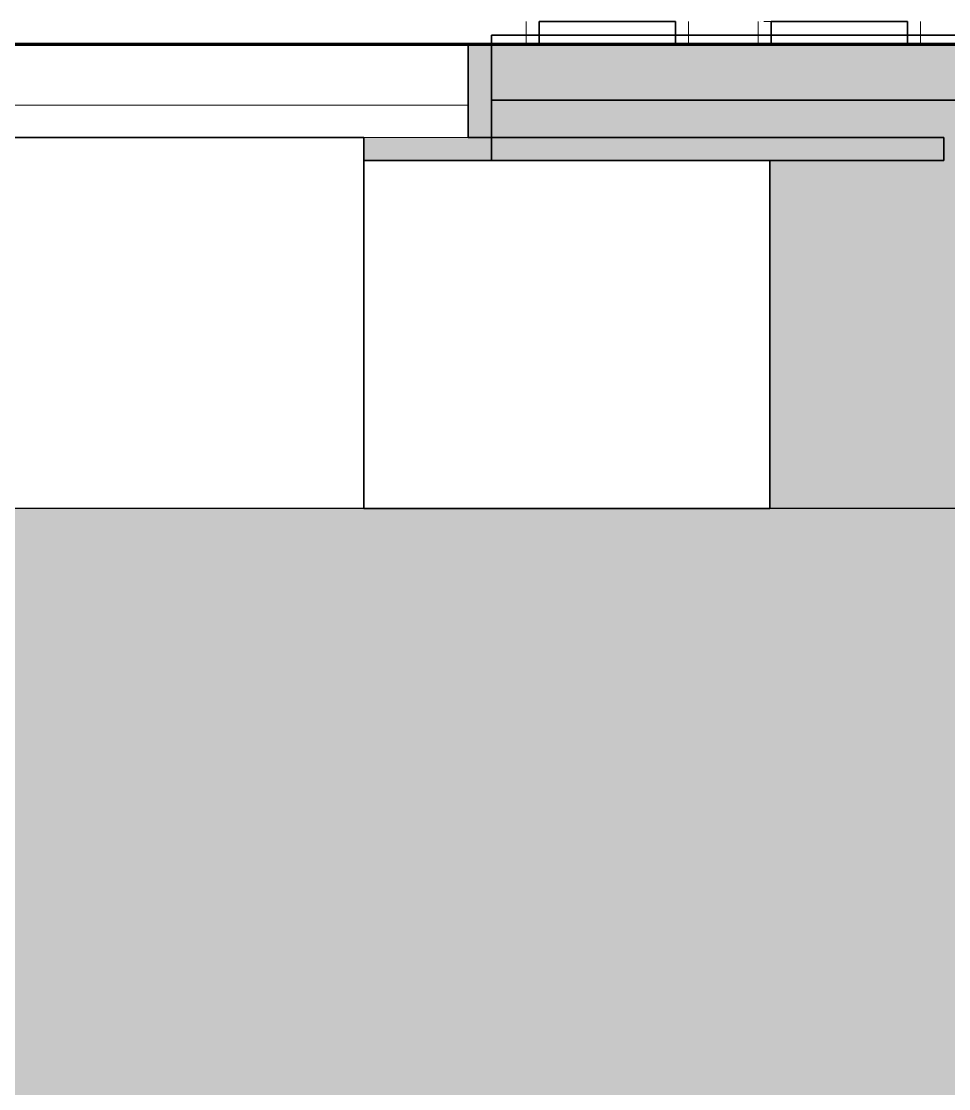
# Model space of a CAD drawing. Header units: millimetres. Extents: x -153298 to 620751, y -313239 to 250031.
# Drawn here: x 132822.8 to 133022.6, y -295221.8 to -294991.8 of the extents above; entities that cross this region are included whole.
import ezdxf

# ---------------------------------------------------------------- set-up
doc = ezdxf.new("R2010")
doc.units = ezdxf.units.MM
doc.linetypes.add('Centre', pattern=[31.75, 6.35, -4.7625, 15.875, -4.7625])
for name, color, linetype, lineweight in [('A-DETL-GENF', 7, 'Continuous', 35), ('A-DETL-THIN', 7, 'Continuous', 25), ('A-FLOR-FNSH', 7, 'Continuous', 70), ('A-FLOR-LEVL', 7, 'Continuous', 35), ('A-FLOR-PATT', 7, 'Continuous', 70), ('A-GENM', 7, 'Continuous', 9), ('E-LITE-EQPM', 7, 'Continuous', 35), ('P-SANR-FIXT', 7, 'Continuous', 35), ('P-SANR-FIXT-HDLN', 7, 'Continuous', 9), ('WALL-E', 7, 'Continuous', 35)]:
    doc.layers.add(name, color=color, linetype=linetype, lineweight=lineweight)
pattern_1 = [(50, (108217.3, -305821.75), (728.737, -63.756), [76.2, -838.2]), (355, (108217.3, -305821.75), (-140.972, 764.228), [60.96, -670.56]), (100.451, (108278, -305827.1), (587.77, 700.467), [64.76, -712.36]), (46.184, (108217.3, -305618.55), (1084.316, -168.17), [114.3, -1257.3]), (96.636, (108307.7, -305632.6), (949.61, 989.71), [97.14, -1068.54]), (351.184, (108217.3, -305618.6), (949.62, 989.7), [91.44, -1005.84]), (21, (108318.9, -305669.35), (606.458, -409.06), [76.2, -838.2]), (326, (108318.9, -305669.35), (247.208, 736.753), [60.96, -670.56]), (71.451, (108369.44, -305703.44), (853.668, 327.685), [64.76, -712.36]), (37.5, (108217.3, -305821.75), (12.3547, 338.22), [33.528, -628.904, 33.528, -647.192, -673.1]), (37.5, (108217.3, -305821.75), (12.3547, 338.22), [-1343.152, 33.528, -639.572]), (7.5, (108217.3, -305821.75), (267.279, 400.722), [33.528, -354.584, 33.528, -613.664, -256.54]), (7.5, (108217.3, -305821.75), (267.279, 400.722), [-1035.304, 33.528, -223.012]), (327.5, (107990.73, -305821.75), (542.3633, -22.9153), [33.528, -220.472, 33.528, -758.952, -1051.56]), (327.5, (107990.73, -305821.75), (542.3633, -22.9153), [-1046.48, 33.528, -1018.032]), (317.5, (107889.13, -305821.75), (592.517, 101.707), [33.528, -296.672, 33.528, -492.76, -746.76]), (317.5, (107889.13, -305821.75), (592.517, 101.707), [-856.488, 33.528, -713.232])]

# ---------------------------------------------------------------- blocks, each defined once
blk = doc.blocks.new('DPA_GM_Tactile Tile Line Base - Decision Tactile-16168317-2120-01 ENTRANCE 1 SECTION A')
at = {"layer": 'A-GENM', "color": 7}
for p, q in [((-850318.69, 101455), (-850318.69, 101452)), ((-850318.69, 101455), (-850318.69, 101452)), ((-850318.69, 101455), (-850318.69, 101452)), ((-850318.69, 101455), (-850318.69, 101452)), ((-850318.69, 101455), (-850318.69, 101452)), ((-850318.69, 101455), (-850318.69, 101452)), ((-850318.69, 101455), (-850318.69, 101452)), ((-850318.69, 101455), (-850318.69, 101452)), ((-850318.69, 101455), (-850318.69, 101452)), ((-850318.69, 101455), (-850318.69, 101452)), ((-850318.69, 101455), (-850318.69, 101452)), ((-850318.69, 101455), (-850318.69, 101452)), ((-850318.69, 101455), (-850318.69, 101452)), ((-850318.69, 101455), (-850318.69, 101452)), ((-850318.69, 101455), (-850318.69, 101452)), ((-850318.69, 101455), (-850318.69, 101452)), ((-850318.69, 101455), (-850318.69, 101452)), ((-850318.69, 101455), (-850318.69, 101452)), ((-850318.69, 101455), (-850318.69, 101452)), ((-850318.69, 101455), (-850318.69, 101452)), ((-850318.69, 101455), (-850318.69, 101452)), ((-850318.69, 101455), (-850318.69, 101452)), ((-850318.69, 101455), (-850318.69, 101452)), ((-850318.69, 101455), (-850318.69, 101450)), ((-850301.19, 101455), (-850315.89, 101455)), ((-850301.19, 101455), (-850301.19, 101455)), ((-850301.19, 101455), (-850296.66, 101455)), ((-850296.66, 101455), (-850301.19, 101455)), ((-850301.19, 101455), (-850301.19, 101455)), ((-850301.19, 101455), (-850296.66, 101455)), ((-850296.66, 101455), (-850301.19, 101455)), ((-850301.19, 101455), (-850301.19, 101455)), ((-850301.19, 101455), (-850296.66, 101455)), ((-850296.66, 101455), (-850301.19, 101455)), ((-850301.19, 101455), (-850296.66, 101455)), ((-850296.66, 101455), (-850301.19, 101455)), ((-850301.19, 101455), (-850301.19, 101455)), ((-850301.19, 101455), (-850296.66, 101455)), ((-850296.66, 101455), (-850301.19, 101455)), ((-850301.19, 101455), (-850301.19, 101455)), ((-850301.19, 101455), (-850296.66, 101455)), ((-850296.66, 101455), (-850301.19, 101455)), ((-850301.19, 101455), (-850301.19, 101455)), ((-850301.19, 101455), (-850301.19, 101455)), ((-850301.19, 101455), (-850296.66, 101455)), ((-850296.66, 101455), (-850301.19, 101455)), ((-850301.19, 101455), (-850301.19, 101455)), ((-850301.19, 101455), (-850296.66, 101455)), ((-850296.66, 101455), (-850301.19, 101455)), ((-850301.19, 101455), (-850301.19, 101455)), ((-850301.19, 101455), (-850296.66, 101455)), ((-850296.66, 101455), (-850301.19, 101455)), ((-850301.19, 101455), (-850296.66, 101455)), ((-850296.66, 101455), (-850301.19, 101455)), ((-850301.19, 101455), (-850301.19, 101455)), ((-850301.19, 101455), (-850296.66, 101455)), ((-850296.66, 101455), (-850301.19, 101455)), ((-850301.19, 101455), (-850301.19, 101455)), ((-850301.19, 101455), (-850296.66, 101455)), ((-850296.66, 101455), (-850301.19, 101455)), ((-850301.19, 101455), (-850301.19, 101455)), ((-850301.19, 101455), (-850301.19, 101455)), ((-850301.19, 101455), (-850296.66, 101455)), ((-850296.66, 101455), (-850301.19, 101455)), ((-850301.19, 101455), (-850301.19, 101455)), ((-850301.19, 101455), (-850296.66, 101455)), ((-850296.66, 101455), (-850301.19, 101455)), ((-850301.19, 101455), (-850301.19, 101455)), ((-850301.19, 101455), (-850296.66, 101455)), ((-850296.66, 101455), (-850301.19, 101455)), ((-850301.19, 101455), (-850296.66, 101455)), ((-850296.66, 101455), (-850301.19, 101455)), ((-850301.19, 101455), (-850301.19, 101455)), ((-850301.19, 101455), (-850296.66, 101455)), ((-850296.66, 101455), (-850301.19, 101455)), ((-850301.19, 101455), (-850301.19, 101455)), ((-850301.19, 101455), (-850296.66, 101455)), ((-850296.66, 101455), (-850301.19, 101455)), ((-850301.19, 101455), (-850301.19, 101455)), ((-850301.19, 101455), (-850301.19, 101455)), ((-850301.19, 101455), (-850296.66, 101455)), ((-850296.66, 101455), (-850301.19, 101455)), ((-850301.19, 101455), (-850301.19, 101455)), ((-850301.19, 101455), (-850296.66, 101455)), ((-850296.66, 101455), (-850301.19, 101455)), ((-850301.19, 101455), (-850301.19, 101455)), ((-850301.19, 101455), (-850296.66, 101455)), ((-850296.66, 101455), (-850301.19, 101455)), ((-850301.19, 101455), (-850296.66, 101455)), ((-850296.66, 101455), (-850301.19, 101455)), ((-850301.19, 101455), (-850301.19, 101455)), ((-850301.19, 101455), (-850296.66, 101455)), ((-850296.66, 101455), (-850301.19, 101455)), ((-850301.19, 101455), (-850301.19, 101455)), ((-850297.06, 101455), (-850301.19, 101455)), ((-850296.36, 101455), (-850296.36, 101455)), ((-850296.36, 101455), (-850296.36, 101455)), ((-850296.36, 101455), (-850296.36, 101455)), ((-850296.36, 101455), (-850296.36, 101455)), ((-850296.36, 101455), (-850296.36, 101455)), ((-850296.36, 101455), (-850296.36, 101455)), ((-850296.36, 101455), (-850296.36, 101455)), ((-850296.36, 101455), (-850296.36, 101455)), ((-850296.36, 101455), (-850296.36, 101455)), ((-850296.36, 101455), (-850296.36, 101455)), ((-850296.36, 101455), (-850296.36, 101455)), ((-850296.36, 101455), (-850296.36, 101455)), ((-850296.36, 101455), (-850296.36, 101455)), ((-850296.36, 101455), (-850296.36, 101455)), ((-850296.36, 101455), (-850296.36, 101455)), ((-850296.36, 101455), (-850296.36, 101455)), ((-850296.36, 101455), (-850296.36, 101455)), ((-850296.36, 101455), (-850296.36, 101455)), ((-850296.36, 101455), (-850296.36, 101455)), ((-850296.36, 101455), (-850296.36, 101455)), ((-850296.36, 101455), (-850296.36, 101455)), ((-850296.36, 101455), (-850296.36, 101455)), ((-850296.36, 101455), (-850296.36, 101455)), ((-850286.49, 101455), (-850296.35, 101455)), ((-850283.69, 101452), (-850283.69, 101455)), ((-850283.69, 101452), (-850283.69, 101455)), ((-850283.69, 101452), (-850283.69, 101455)), ((-850283.69, 101452), (-850283.69, 101455)), ((-850283.69, 101452), (-850283.69, 101455)), ((-850283.69, 101452), (-850283.69, 101455)), ((-850283.69, 101452), (-850283.69, 101455)), ((-850283.69, 101452), (-850283.69, 101455)), ((-850283.69, 101452), (-850283.69, 101455)), ((-850283.69, 101452), (-850283.69, 101455)), ((-850283.69, 101452), (-850283.69, 101455)), ((-850283.69, 101452), (-850283.69, 101455)), ((-850283.69, 101452), (-850283.69, 101455)), ((-850283.69, 101452), (-850283.69, 101455)), ((-850283.69, 101452), (-850283.69, 101455)), ((-850283.69, 101452), (-850283.69, 101455)), ((-850283.69, 101452), (-850283.69, 101455)), ((-850283.69, 101452), (-850283.69, 101455)), ((-850283.69, 101452), (-850283.69, 101455)), ((-850283.69, 101452), (-850283.69, 101455)), ((-850283.69, 101452), (-850283.69, 101455)), ((-850283.69, 101452), (-850283.69, 101455)), ((-850283.69, 101452), (-850283.69, 101455)), ((-850283.69, 101450), (-850283.69, 101455)), ((-850268.69, 101455), (-850268.69, 101452)), ((-850268.69, 101455), (-850268.69, 101452)), ((-850268.69, 101455), (-850268.69, 101452)), ((-850268.69, 101455), (-850268.69, 101452)), ((-850268.69, 101455), (-850268.69, 101452)), ((-850268.69, 101455), (-850268.69, 101452)), ((-850268.69, 101455), (-850268.69, 101452)), ((-850268.69, 101455), (-850268.69, 101452)), ((-850268.69, 101455), (-850268.69, 101452)), ((-850268.69, 101455), (-850268.69, 101452)), ((-850268.69, 101455), (-850268.69, 101452)), ((-850268.69, 101455), (-850268.69, 101452)), ((-850268.69, 101455), (-850268.69, 101452)), ((-850268.69, 101455), (-850268.69, 101452)), ((-850268.69, 101455), (-850268.69, 101452)), ((-850268.69, 101455), (-850268.69, 101452)), ((-850268.69, 101455), (-850268.69, 101452)), ((-850268.69, 101455), (-850268.69, 101452)), ((-850268.69, 101455), (-850268.69, 101452)), ((-850268.69, 101455), (-850268.69, 101452)), ((-850268.69, 101455), (-850268.69, 101452)), ((-850268.69, 101455), (-850268.69, 101452)), ((-850268.69, 101455), (-850268.69, 101452)), ((-850268.69, 101455), (-850268.69, 101450)), ((-850268.09, 101455), (-850268.09, 101455)), ((-850268.09, 101455), (-850268.09, 101455)), ((-850268.09, 101455), (-850268.09, 101455)), ((-850268.09, 101455), (-850268.09, 101455)), ((-850268.09, 101455), (-850268.09, 101455)), ((-850268.09, 101455), (-850268.09, 101455)), ((-850268.09, 101455), (-850268.09, 101455)), ((-850268.09, 101455), (-850268.09, 101455)), ((-850268.09, 101455), (-850268.09, 101455)), ((-850268.09, 101455), (-850268.09, 101455)), ((-850268.09, 101455), (-850268.09, 101455)), ((-850268.09, 101455), (-850268.09, 101455)), ((-850268.09, 101455), (-850268.09, 101455)), ((-850268.09, 101455), (-850268.09, 101455)), ((-850268.09, 101455), (-850268.09, 101455)), ((-850268.09, 101455), (-850268.09, 101455)), ((-850268.09, 101455), (-850268.09, 101455)), ((-850268.09, 101455), (-850268.09, 101455)), ((-850268.09, 101455), (-850268.09, 101455)), ((-850268.09, 101455), (-850268.09, 101455)), ((-850268.09, 101455), (-850268.09, 101455)), ((-850268.09, 101455), (-850268.09, 101455)), ((-850268.09, 101455), (-850268.09, 101455)), ((-850267.44, 101455), (-850265.89, 101455)), ((-850259.78, 101455), (-850267.14, 101455)), ((-850259.94, 101455), (-850266.34, 101455)), ((-850266.34, 101455), (-850259.94, 101455)), ((-850259.94, 101455), (-850266.34, 101455)), ((-850266.34, 101455), (-850259.94, 101455)), ((-850259.94, 101455), (-850266.34, 101455)), ((-850266.34, 101455), (-850259.94, 101455)), ((-850259.94, 101455), (-850266.34, 101455)), ((-850266.34, 101455), (-850259.94, 101455)), ((-850259.94, 101455), (-850266.34, 101455)), ((-850266.34, 101455), (-850259.94, 101455)), ((-850259.94, 101455), (-850266.34, 101455)), ((-850266.34, 101455), (-850259.94, 101455)), ((-850259.94, 101455), (-850266.34, 101455)), ((-850266.34, 101455), (-850259.94, 101455)), ((-850259.94, 101455), (-850266.34, 101455)), ((-850266.34, 101455), (-850259.94, 101455)), ((-850259.94, 101455), (-850266.34, 101455)), ((-850266.34, 101455), (-850259.94, 101455)), ((-850259.94, 101455), (-850266.34, 101455)), ((-850266.34, 101455), (-850259.94, 101455)), ((-850259.94, 101455), (-850266.34, 101455)), ((-850266.34, 101455), (-850259.94, 101455)), ((-850259.94, 101455), (-850266.34, 101455)), ((-850266.34, 101455), (-850259.94, 101455)), ((-850259.94, 101455), (-850266.34, 101455)), ((-850266.34, 101455), (-850259.94, 101455)), ((-850259.94, 101455), (-850266.34, 101455)), ((-850266.34, 101455), (-850259.94, 101455)), ((-850259.94, 101455), (-850266.34, 101455)), ((-850266.34, 101455), (-850259.94, 101455)), ((-850259.94, 101455), (-850266.34, 101455)), ((-850266.34, 101455), (-850259.94, 101455)), ((-850259.94, 101455), (-850266.34, 101455)), ((-850266.34, 101455), (-850259.94, 101455)), ((-850259.94, 101455), (-850266.34, 101455)), ((-850266.34, 101455), (-850259.94, 101455)), ((-850259.94, 101455), (-850266.34, 101455)), ((-850266.34, 101455), (-850259.94, 101455)), ((-850259.94, 101455), (-850266.34, 101455)), ((-850266.34, 101455), (-850259.94, 101455)), ((-850259.94, 101455), (-850266.34, 101455)), ((-850266.34, 101455), (-850259.94, 101455)), ((-850259.94, 101455), (-850266.34, 101455)), ((-850266.34, 101455), (-850259.94, 101455)), ((-850259.94, 101455), (-850266.34, 101455)), ((-850266.34, 101455), (-850259.94, 101455)), ((-850251.19, 101455), (-850259.76, 101455)), ((-850259.76, 101455), (-850251.19, 101455)), ((-850251.19, 101455), (-850259.76, 101455)), ((-850259.76, 101455), (-850251.19, 101455)), ((-850251.19, 101455), (-850259.76, 101455)), ((-850259.76, 101455), (-850251.19, 101455)), ((-850251.19, 101455), (-850259.76, 101455)), ((-850259.76, 101455), (-850251.19, 101455)), ((-850251.19, 101455), (-850259.76, 101455)), ((-850259.76, 101455), (-850251.19, 101455)), ((-850251.19, 101455), (-850259.76, 101455)), ((-850259.76, 101455), (-850251.19, 101455)), ((-850251.19, 101455), (-850259.76, 101455)), ((-850259.76, 101455), (-850251.19, 101455)), ((-850251.19, 101455), (-850259.76, 101455)), ((-850259.76, 101455), (-850251.19, 101455)), ((-850251.19, 101455), (-850259.76, 101455)), ((-850259.76, 101455), (-850251.19, 101455)), ((-850251.19, 101455), (-850259.76, 101455)), ((-850259.76, 101455), (-850251.19, 101455)), ((-850251.19, 101455), (-850259.76, 101455)), ((-850259.76, 101455), (-850251.19, 101455)), ((-850251.19, 101455), (-850259.76, 101455)), ((-850259.76, 101455), (-850251.19, 101455)), ((-850251.19, 101455), (-850259.76, 101455)), ((-850259.76, 101455), (-850251.19, 101455)), ((-850251.19, 101455), (-850259.76, 101455)), ((-850259.76, 101455), (-850251.19, 101455)), ((-850251.19, 101455), (-850259.76, 101455)), ((-850259.76, 101455), (-850251.19, 101455)), ((-850251.19, 101455), (-850259.76, 101455)), ((-850259.76, 101455), (-850251.19, 101455)), ((-850251.19, 101455), (-850259.76, 101455)), ((-850259.76, 101455), (-850251.19, 101455)), ((-850251.19, 101455), (-850259.76, 101455)), ((-850259.76, 101455), (-850251.19, 101455)), ((-850251.19, 101455), (-850259.76, 101455)), ((-850259.76, 101455), (-850251.19, 101455)), ((-850251.19, 101455), (-850259.76, 101455)), ((-850259.76, 101455), (-850251.19, 101455)), ((-850251.19, 101455), (-850259.76, 101455)), ((-850259.76, 101455), (-850251.19, 101455)), ((-850251.19, 101455), (-850259.76, 101455)), ((-850259.76, 101455), (-850251.19, 101455)), ((-850251.19, 101455), (-850259.76, 101455)), ((-850259.76, 101455), (-850251.19, 101455)), ((-850251.19, 101455), (-850259.22, 101455)), ((-850251.19, 101455), (-850238.81, 101455)), ((-850238.81, 101455), (-850251.19, 101455)), ((-850251.19, 101455), (-850238.81, 101455)), ((-850238.81, 101455), (-850251.19, 101455)), ((-850251.19, 101455), (-850238.81, 101455)), ((-850238.81, 101455), (-850251.19, 101455)), ((-850251.19, 101455), (-850238.81, 101455)), ((-850238.81, 101455), (-850251.19, 101455)), ((-850251.19, 101455), (-850238.81, 101455)), ((-850238.81, 101455), (-850251.19, 101455)), ((-850251.19, 101455), (-850238.81, 101455)), ((-850238.81, 101455), (-850251.19, 101455)), ((-850251.19, 101455), (-850238.81, 101455)), ((-850238.81, 101455), (-850251.19, 101455)), ((-850251.19, 101455), (-850238.81, 101455)), ((-850238.81, 101455), (-850251.19, 101455)), ((-850251.19, 101455), (-850238.81, 101455)), ((-850238.81, 101455), (-850251.19, 101455)), ((-850251.19, 101455), (-850238.81, 101455)), ((-850238.81, 101455), (-850251.19, 101455)), ((-850251.19, 101455), (-850238.81, 101455)), ((-850238.81, 101455), (-850251.19, 101455)), ((-850251.19, 101455), (-850238.81, 101455)), ((-850238.81, 101455), (-850251.19, 101455)), ((-850251.19, 101455), (-850238.81, 101455)), ((-850238.81, 101455), (-850251.19, 101455)), ((-850251.19, 101455), (-850238.81, 101455)), ((-850238.81, 101455), (-850251.19, 101455)), ((-850251.19, 101455), (-850238.81, 101455)), ((-850238.81, 101455), (-850251.19, 101455)), ((-850251.19, 101455), (-850238.81, 101455)), ((-850238.81, 101455), (-850251.19, 101455)), ((-850251.19, 101455), (-850238.81, 101455)), ((-850238.81, 101455), (-850251.19, 101455)), ((-850251.19, 101455), (-850238.81, 101455)), ((-850238.81, 101455), (-850251.19, 101455)), ((-850251.19, 101455), (-850238.81, 101455)), ((-850238.81, 101455), (-850251.19, 101455)), ((-850251.19, 101455), (-850238.81, 101455)), ((-850238.81, 101455), (-850251.19, 101455)), ((-850251.19, 101455), (-850238.81, 101455)), ((-850238.81, 101455), (-850251.19, 101455)), ((-850251.19, 101455), (-850238.81, 101455)), ((-850238.81, 101455), (-850251.19, 101455)), ((-850251.19, 101455), (-850238.81, 101455)), ((-850238.81, 101455), (-850251.19, 101455)), ((-850237.69, 101455), (-850251.19, 101455)), ((-850237.66, 101455), (-850237.66, 101455)), ((-850237.66, 101455), (-850237.66, 101455)), ((-850237.66, 101455), (-850237.66, 101455)), ((-850237.66, 101455), (-850237.66, 101455)), ((-850237.66, 101455), (-850237.66, 101455)), ((-850237.66, 101455), (-850237.66, 101455)), ((-850237.66, 101455), (-850237.66, 101455)), ((-850237.66, 101455), (-850237.66, 101455)), ((-850237.66, 101455), (-850237.66, 101455)), ((-850237.66, 101455), (-850237.66, 101455)), ((-850237.66, 101455), (-850237.66, 101455)), ((-850237.66, 101455), (-850237.66, 101455)), ((-850237.66, 101455), (-850237.66, 101455)), ((-850237.66, 101455), (-850237.66, 101455)), ((-850237.66, 101455), (-850237.66, 101455)), ((-850237.66, 101455), (-850237.66, 101455)), ((-850237.66, 101455), (-850237.66, 101455)), ((-850237.66, 101455), (-850237.66, 101455)), ((-850237.66, 101455), (-850237.66, 101455)), ((-850237.66, 101455), (-850237.66, 101455)), ((-850237.66, 101455), (-850237.66, 101455)), ((-850237.66, 101455), (-850237.66, 101455)), ((-850237.66, 101455), (-850237.66, 101455)), ((-850236.49, 101455), (-850236.92, 101455)), ((-850233.69, 101452), (-850233.69, 101455)), ((-850233.69, 101452), (-850233.69, 101455)), ((-850233.69, 101452), (-850233.69, 101455)), ((-850233.69, 101452), (-850233.69, 101455)), ((-850233.69, 101452), (-850233.69, 101455)), ((-850233.69, 101452), (-850233.69, 101455)), ((-850233.69, 101452), (-850233.69, 101455)), ((-850233.69, 101452), (-850233.69, 101455)), ((-850233.69, 101452), (-850233.69, 101455)), ((-850233.69, 101452), (-850233.69, 101455)), ((-850233.69, 101452), (-850233.69, 101455)), ((-850233.69, 101452), (-850233.69, 101455)), ((-850233.69, 101452), (-850233.69, 101455)), ((-850233.69, 101452), (-850233.69, 101455)), ((-850233.69, 101452), (-850233.69, 101455)), ((-850233.69, 101452), (-850233.69, 101455)), ((-850233.69, 101452), (-850233.69, 101455)), ((-850233.69, 101452), (-850233.69, 101455)), ((-850233.69, 101452), (-850233.69, 101455)), ((-850233.69, 101452), (-850233.69, 101455)), ((-850233.69, 101452), (-850233.69, 101455)), ((-850233.69, 101452), (-850233.69, 101455)), ((-850233.69, 101452), (-850233.69, 101455)), ((-850233.69, 101450), (-850233.69, 101455)), ((-850326.19, 101450), (-850326.19, 101452)), ((-850326.19, 101450), (-850326.19, 101452)), ((-850326.19, 101450), (-850326.19, 101452)), ((-850325.68, 101452), (-850318.09, 101452)), ((-850325.68, 101452), (-850318.09, 101452)), ((-850325.68, 101452), (-850318.09, 101452)), ((-850284.28, 101452), (-850268.09, 101452)), ((-850284.28, 101452), (-850268.09, 101452)), ((-850284.28, 101452), (-850268.09, 101452)), ((-850234.28, 101452), (-850218.09, 101452)), ((-850234.28, 101452), (-850218.09, 101452)), ((-850234.28, 101452), (-850218.09, 101452))]:
    blk.add_line(p, q, dxfattribs=at)
at = {"layer": 'A-GENM', "color": 7, "lineweight": 35}
for p, q in [((-850286.49, 101455), (-850315.89, 101455)), ((-850315.89, 101455), (-850315.89, 101450)), ((-850286.49, 101450), (-850286.49, 101455)), ((-850236.49, 101455), (-850265.89, 101455)), ((-850265.89, 101455), (-850265.89, 101450)), ((-850236.49, 101450), (-850236.49, 101455)), ((-850026.19, 101452), (-850326.19, 101452)), ((-850326.19, 101452), (-850326.19, 101438)), ((-850315.89, 101450), (-850286.49, 101450)), ((-850265.89, 101450), (-850236.49, 101450)), ((-850326.19, 101438), (-850026.19, 101438))]:
    blk.add_line(p, q, dxfattribs=at)
blk = doc.blocks.new('ACM_L14 - LED Street Light Luminaire with Wide Light - PRA4-CB-8-17314108-2120-01 ENTRANCE 1 SECTION A')
at = {"layer": 'E-LITE-EQPM', "color": 7}
for p, q in [((-850627.35, 101450), (-850326.19, 101450)), ((-850326.19, 101450), (-850627.35, 101450)), ((-850353.64, 101450), (-850353.64, 101450)), ((-850353.64, 101450), (-850325.98, 101450)), ((-850325.98, 101450), (-850353.64, 101450))]:
    blk.add_line(p, q, dxfattribs=at)
blk = doc.blocks.new('PB-DRAIN-CHANNEL_TYPE B_GRATING - 175W X 100D-17980728-2120-01 ENTRANCE 1 SECTION A')
at = {"layer": 'P-SANR-FIXT-HDLN'}
h = blk.add_hatch(dxfattribs=at)
h.set_pattern_fill('FP_28', style=0, pattern_type=2)
h.set_pattern_definition([(180, (-850413.69, 101440), (-6e-15, -50), []), (270, (-850413.7, 101440), (600, 4e-14), [])])
h.paths.add_polyline_path([(-850496.19, 101430), (-850331.19, 101430), (-850331.19, 101450), (-850496.19, 101450)])
at = {"layer": 'P-SANR-FIXT', "color": 7, "lineweight": 9}
for p, q in [((-850496.19, 101450), (-850331.19, 101450)), ((-850331.19, 101450), (-850496.19, 101450)), ((-850331.19, 101430), (-850331.19, 101450)), ((-850496.19, 101430), (-850331.19, 101430))]:
    blk.add_line(p, q, dxfattribs=at)
at = {"layer": 'P-SANR-FIXT', "color": 7}
for p, q in [((-850331.19, 101430), (-850331.19, 101450)), ((-850331.19, 101450), (-850326.19, 101450)), ((-850326.19, 101450), (-850326.19, 101425)), ((-850473.69, 101430), (-850353.69, 101430)), ((-850353.69, 101430), (-850353.69, 101350)), ((-850228.69, 101430), (-850331.19, 101430)), ((-850228.69, 101425), (-850228.69, 101430)), ((-850266.19, 101425), (-850353.69, 101425)), ((-850353.69, 101425), (-850353.69, 101350)), ((-850326.19, 101425), (-850228.69, 101425)), ((-850266.19, 101350), (-850266.19, 101425)), ((-850353.69, 101350), (-850266.19, 101350))]:
    blk.add_line(p, q, dxfattribs=at)
at = {"layer": 'P-SANR-FIXT-HDLN', "color": 7}
blk.add_line((-850501.19, 101450), (-850326.19, 101450), dxfattribs=at)
blk.add_line((-850501.19, 101450), (-850326.19, 101450), dxfattribs=at)
blk.add_line((-850501.19, 101450), (-850326.19, 101450), dxfattribs=at)
blk.add_line((-850501.19, 101450), (-850326.19, 101450), dxfattribs=at)

msp = doc.modelspace()

# ---------------------------------------------------------------- hatches: boundary and pattern name
at = {"layer": 'A-DETL-GENF', "lineweight": 9}
h = msp.add_hatch(dxfattribs=at)
h.set_pattern_fill('FP_32', style=0, pattern_type=2)
h.set_pattern_definition([(45, (108217.3, -305821.75), (0, 449.0128), [317.5, -317.5]), (45, (108133.1, -305737.56), (0, 449.0128), [317.5, -317.5]), (45, (108048.92, -305653.38), (0, 449.0128), [317.5, -317.5]), (135, (108048.92, -305597.24), (-449.0128, 3e-14), [317.5, -317.5]), (135, (108133.1, -305513.05), (-449.0128, 3e-14), [317.5, -317.5]), (135, (108217.3, -305428.87), (-449.0128, 3e-14), [317.5, -317.5])])
h.paths.add_polyline_path([(136587.1047, -298446.753), (140337.5298, -298446.753), (140337.5298, -295376.753), (134242.3285, -295376.753), (134242.3285, -295096.753), (116692.5163, -295096.753), (122478.88, -298446.753), (132836.6797, -298446.753)])
h.paths.add_polyline_path([(91582.0038, -298446.753), (103688.1926, -298446.753), (103688.1926, -295296.753), (88643.88, -295296.753), (88643.88, -295146.753), (83446.7954, -295146.753), (83446.7954, -295376.753), (80330.7286, -295376.753), (80330.7286, -298446.753), (87831.5788, -298446.753)])
at = {"layer": 'A-FLOR-PATT', "lineweight": 9}
h = msp.add_hatch(dxfattribs=at)
h.set_pattern_fill('FP_1', style=0, pattern_type=2)
h.set_pattern_definition(pattern_1)
h.paths.add_polyline_path([(88643.88, -295146.753), (88643.88, -294996.753), (83823.5551, -294996.753), (83823.5551, -295146.753), (88534.7835, -295146.753)])
h.paths.add_polyline_path([(132984.0657, -295096.753), (134107.0489, -295096.753), (134107.0489, -294996.753), (132919.0657, -294996.753), (132919.0657, -295016.753), (132896.5657, -295016.753), (132896.5657, -295021.753), (132984.0657, -295021.753), (132984.0657, -295046.1158)])
h.paths.add_polyline_path([(132689.0657, -295096.753), (132689.0657, -295021.753), (132776.5657, -295021.753), (132776.5657, -295016.753), (132754.0657, -295016.753), (132754.0657, -294996.753), (116617.88, -294996.753), (116617.88, -295053.5424), (116692.5163, -295096.753), (132602.2781, -295096.753)])
h = msp.add_hatch(dxfattribs=at)
h.set_pattern_fill('FP_1', style=0, pattern_type=2)
h.set_pattern_definition(pattern_1)
h.paths.add_polyline_path([(88643.88, -295146.753), (88643.88, -294996.753), (83823.5551, -294996.753), (83823.5551, -295146.753), (88534.7835, -295146.753)])
h.paths.add_polyline_path([(132984.0657, -295096.753), (134107.0489, -295096.753), (134107.0489, -294996.753), (132919.0657, -294996.753), (132919.0657, -295016.753), (132896.5657, -295016.753), (132896.5657, -295021.753), (132984.0657, -295021.753), (132984.0657, -295046.1158)])
h.paths.add_polyline_path([(132689.0657, -295096.753), (132689.0657, -295021.753), (132776.5657, -295021.753), (132776.5657, -295016.753), (132754.0657, -295016.753), (132754.0657, -294996.753), (116617.88, -294996.753), (116617.88, -295053.5424), (116692.5163, -295096.753), (132602.2781, -295096.753)])

# ---------------------------------------------------------------- linework, layer by layer
at = {"layer": 'A-DETL-THIN', "color": 7}
msp.add_line((134242.3285, -295096.753), (116692.5163, -295096.753), dxfattribs=at)
at = {"layer": 'A-FLOR-FNSH', "color": 7}
msp.add_line((134107.0489, -294996.753), (116617.88, -294996.753), dxfattribs=at)
at = {"layer": 'A-FLOR-LEVL', "color": 7, "linetype": 'Centre', "lineweight": 9}
msp.add_line((80346.0738, -294996.753), (144086.7932, -294996.753), dxfattribs=at)
at = {"layer": 'WALL-E', "color": 7}
for p, q in [((132622.9088, -294996.753), (132924.0657, -294996.753)), ((132924.0657, -294996.753), (132622.9088, -294996.753)), ((132924.0657, -294996.753), (132622.9088, -294996.753)), ((132622.9088, -294996.753), (132924.0657, -294996.753))]:
    msp.add_line(p, q, dxfattribs=at)

# ---------------------------------------------------------------- block references
at = {"layer": 'A-GENM', "color": 7}
msp.add_blockref('DPA_GM_Tactile Tile Line Base - Decision Tactile-16168317-2120-01 ENTRANCE 1 SECTION A', (983250.2539, -396446.753), dxfattribs=at)
at = {"layer": 'E-LITE-EQPM', "color": 7}
msp.add_blockref('ACM_L14 - LED Street Light Luminaire with Wide Light - PRA4-CB-8-17314108-2120-01 ENTRANCE 1 SECTION A', (983250.2539, -396446.753), dxfattribs=at)
at = {"layer": 'P-SANR-FIXT', "color": 7}
msp.add_blockref('PB-DRAIN-CHANNEL_TYPE B_GRATING - 175W X 100D-17980728-2120-01 ENTRANCE 1 SECTION A', (983250.2539, -396446.753), dxfattribs=at)

doc.saveas('drawing.dxf')
